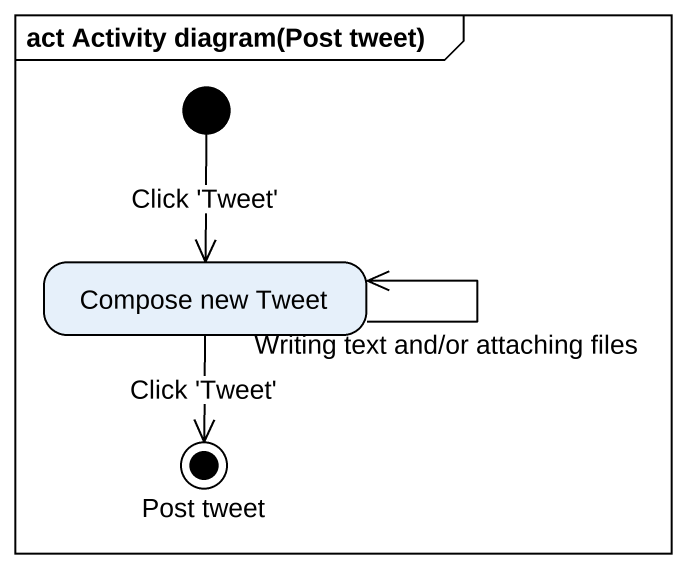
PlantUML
@startuml
mainframe act Activity diagram(Post tweet)
hide empty description
state "Compose new Tweet" as Compose_new_Tweet
state "Post tweet" as Post_tweet <<end>>
[*] --> Compose_new_Tweet : Click 'Tweet'
Compose_new_Tweet --> Compose_new_Tweet : Writing text and/or attaching files
Compose_new_Tweet --> Post_tweet : Click 'Tweet'
@enduml
